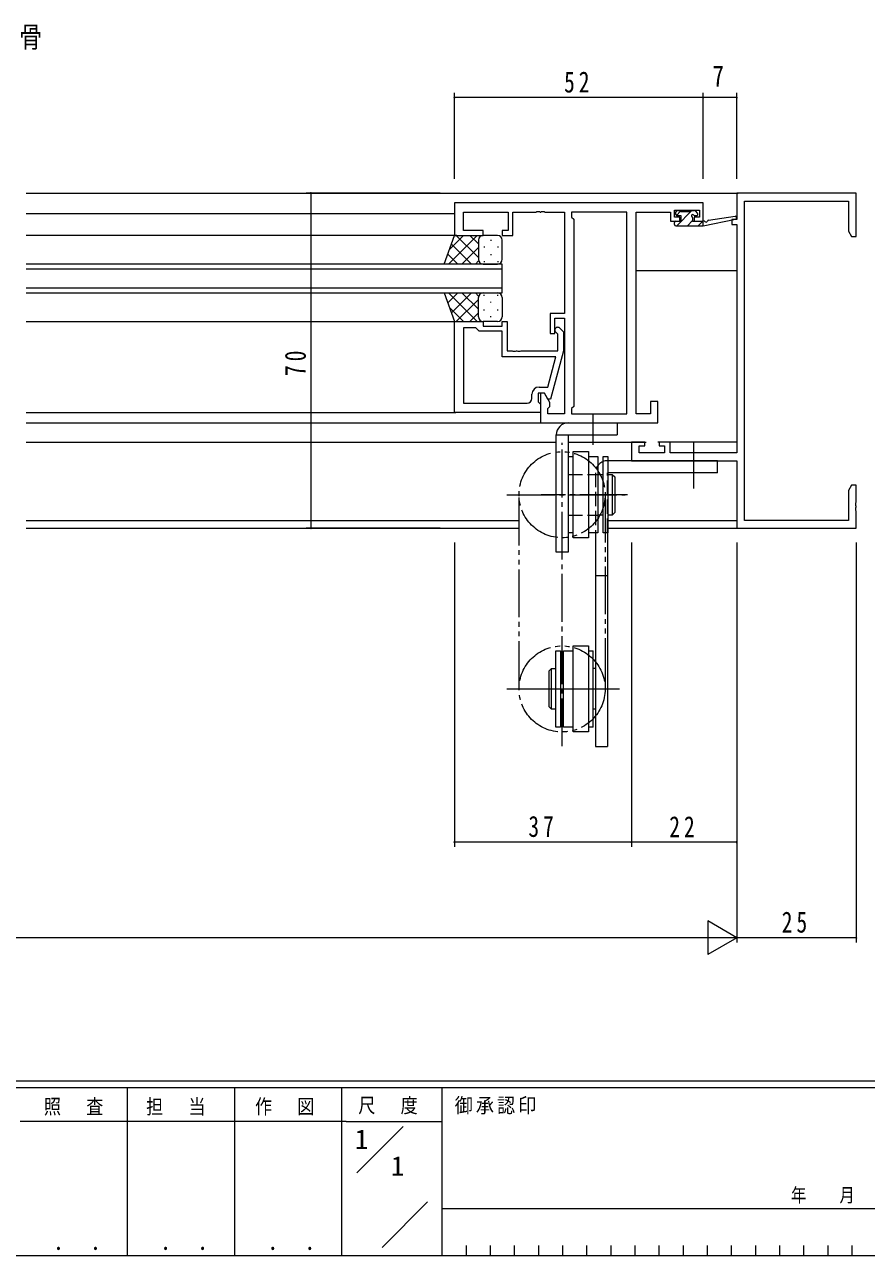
# Model space of a CAD drawing. Units: millimetres on the paper. Extents: x -397 to 397, y -282 to 282.
# Drawn here: x 122.2 to 298.2, y -282.1 to -24.8 of the extents above; entities that cross this region are included whole.
import ezdxf
from ezdxf.enums import TextEntityAlignment as Align

# ---------------------------------------------------------------- set-up
doc = ezdxf.new("R2010")
doc.units = ezdxf.units.MM
for name, pattern in [('USER2', [13, 10, -1, 1, -1]), ('USER3', [15, 10, -1, 1, -1, 1, -1]), ('USER4', [4, 3, -1]), ('USER5', [1.01, 0.01, -1])]:
    doc.linetypes.add(name, pattern=pattern)
for name, color, linetype, lineweight in [('0-1_YKK_ZWAK', 7, 'Continuous', 18), ('0-3_YKK_11', 7, 'Continuous', 18), ('0-4_YKK_12', 2, 'Continuous', 18), ('0-5_YKK_13', 4, 'Continuous', 18), ('0-6_YKK_D', 6, 'Continuous', 18)]:
    doc.layers.add(name, color=color, linetype=linetype, lineweight=lineweight)
doc.layers.add('0-2_USER1', color=7, linetype='Continuous')
doc.styles.add('ＭＳ ゴシック', font='')
doc.styles.get('ＭＳ ゴシック').set_extended_font_data('MS Gothic')

msp = doc.modelspace()

# ---------------------------------------------------------------- linework, layer by layer
at = {"layer": '0-1_YKK_ZWAK'}
for p, q in [((376.092, -245.7), (-393.908, -245.7)), ((338.292, -247.1), (-393.908, -247.1)), ((143.692, -247.1), (143.692, -282.1)), ((166.092, -247.1), (166.092, -282.1)), ((188.492, -247.1), (188.492, -282.1)), ((209.492, -247.1), (209.492, -282.1)), ((189.476, -254.099), (121.292, -254.099)), ((189.476, -254.099), (209.492, -254.099)), ((191.662, -264.836), (201.355, -255.143)), ((196.964, -280.445), (206.488, -270.921)), ((209.492, -272.3), (310.291, -272.3)), ((214.532, -280), (214.532, -282.1)), ((219.572, -280), (219.572, -282.1)), ((224.612, -280), (224.612, -282.1)), ((229.652, -280), (229.652, -282.1)), ((234.692, -280), (234.692, -282.1)), ((239.732, -280), (239.732, -282.1)), ((244.772, -280), (244.772, -282.1)), ((249.812, -280), (249.812, -282.1)), ((254.852, -280), (254.852, -282.1)), ((259.892, -280), (259.892, -282.1)), ((264.932, -280), (264.932, -282.1)), ((269.972, -280), (269.972, -282.1)), ((275.012, -280), (275.012, -282.1)), ((280.052, -280), (280.052, -282.1)), ((285.092, -280), (285.092, -282.1)), ((290.132, -280), (290.132, -282.1)), ((295.172, -280), (295.172, -282.1)), ((-393.908, -282.1), (338.292, -282.1))]:
    msp.add_line(p, q, dxfattribs=at)
at = {"layer": '0-3_YKK_11'}
for p, q in [((271.092, -60.1), (271.092, -65.6)), ((296.092, -60.1), (271.092, -60.1)), ((272.722, -61.73), (294.462, -61.73)), ((272.722, -128.47), (272.722, -61.73)), ((294.462, -61.73), (294.462, -68.009)), ((296.092, -69.1), (296.092, -60.1)), ((212.092, -62.1), (212.092, -68.9)), ((264.092, -62.1), (212.092, -62.1)), ((214.022, -64.03), (223.292, -64.03)), ((214.022, -67.9), (214.022, -64.03)), ((223.292, -64.03), (223.292, -67.9)), ((224.292, -68.9), (224.292, -64.03)), ((235.092, -64.03), (235.092, -85.2)), ((248.162, -64.03), (236.592, -64.03)), ((248.162, -106.17), (248.162, -64.03)), ((248.162, -106.17), (248.162, -64.03)), ((250.092, -64.03), (257.292, -64.03)), ((250.092, -106.17), (250.092, -64.03)), ((257.292, -64.03), (257.292, -64.83)), ((258.092, -65.1), (258.092, -63.6)), ((258.092, -63.6), (263.292, -63.6)), ((263.292, -63.6), (263.292, -65.1)), ((264.092, -65.9), (264.092, -62.1)), ((237.022, -65.53), (237.022, -104.67)), ((262.192, -65.1), (262.192, -65.9)), ((263.292, -65.1), (262.192, -65.1)), ((262.192, -65.9), (264.092, -65.9)), ((271.092, -65.6), (270.092, -65.6)), ((270.092, -65.6), (270.092, -66.6)), ((270.092, -66.6), (271.092, -66.6)), ((271.092, -66.6), (271.092, -114.37)), ((212.092, -68.9), (218.092, -68.9)), ((218.092, -67.9), (214.022, -67.9)), ((218.092, -68.9), (218.092, -67.9)), ((222.092, -68.9), (224.292, -68.9)), ((212.092, -86.9), (218.092, -86.9)), ((212.092, -105.9), (212.092, -86.9)), ((223.092, -86.9), (223.092, -93)), ((235.092, -85.2), (232.092, -85.2)), ((232.092, -85.2), (232.092, -89.4)), ((233.092, -86.2), (235.092, -86.2)), ((233.092, -89.4), (233.092, -86.2)), ((235.092, -86.2), (235.092, -106.17)), ((214.022, -88.2), (214.022, -103.97)), ((214.022, -88.2), (214.022, -103.97)), ((222.092, -88.9), (217.292, -88.9)), ((222.092, -94.3), (222.092, -88.9)), ((232.092, -89.4), (233.092, -89.4)), ((233.692, -89.549), (233.268, -89.124)), ((233.692, -93), (233.692, -89.549)), ((234.116, -88.276), (234.892, -89.051)), ((234.892, -89.051), (234.892, -92.997)), ((233.3, -94.3), (222.092, -94.3)), ((223.092, -93), (224.134, -93)), ((224.134, -93), (224.317, -93.12)), ((231.612, -100.6), (233.3, -94.3)), ((234.892, -92.997), (232.185, -103.1)), ((228.292, -102.97), (228.292, -102.1)), ((229.592, -101.9), (229.592, -103.7)), ((229.792, -100.6), (231.612, -100.6)), ((230.092, -101.9), (230.092, -108.1)), ((230.892, -101.9), (230.092, -101.9)), ((232.022, -103.857), (230.892, -101.9)), ((214.022, -103.97), (227.292, -103.97)), ((254.592, -103.6), (253.092, -103.6)), ((254.592, -108.1), (254.592, -103.6)), ((230.092, -105.9), (212.092, -105.9)), ((235.092, -106.17), (231.592, -106.17)), ((236.592, -106.17), (248.162, -106.17)), ((230.092, -108.1), (254.592, -108.1)), ((249.092, -112.1), (249.092, -116)), ((250.722, -114.37), (250.722, -112.9)), ((255.992, -112.9), (255.992, -114.37)), ((257.192, -114.37), (257.192, -112.1)), ((255.992, -114.37), (250.722, -114.37)), ((271.092, -114.37), (257.192, -114.37)), ((249.092, -116), (271.092, -116)), ((271.092, -116), (271.092, -130.1)), ((295.092, -121.1), (294.462, -122.191)), ((294.462, -122.191), (294.462, -128.47)), ((296.092, -121.1), (295.092, -121.1)), ((295.972, -125.375), (295.972, -124.825)), ((294.462, -128.47), (272.722, -128.47)), ((271.092, -130.1), (296.092, -130.1))]:
    msp.add_line(p, q, dxfattribs=at)
for points in [[(224.292, -64.03), (229.134, -64.03), (229.317, -63.91), (229.867, -63.91), (230.05, -64.03), (230.134, -64.03), (230.317, -63.91), (230.867, -63.91), (231.05, -64.03), (235.092, -64.03)], [(236.592, -64.03), (236.592, -65.1), (237.022, -65.53)], [(257.292, -64.83), (257.292, -65.9), (259.192, -65.9), (259.192, -65.1), (258.092, -65.1)], [(223.292, -67.9), (222.092, -67.9), (222.092, -68.9)], [(294.462, -68.009), (295.092, -69.1), (296.092, -69.1)], [(218.092, -86.9), (218.092, -87.9), (222.092, -87.9), (222.092, -86.9), (223.092, -86.9)], [(217.292, -88.9), (216.792, -88.4), (216.592, -88.2), (214.022, -88.2)], [(224.317, -93.12), (224.867, -93.12), (225.05, -93), (225.134, -93), (225.317, -93.12), (225.867, -93.12), (226.05, -93), (233.692, -93)], [(232.185, -103.1), (231.585, -103.1), (230.892, -101.9), (229.592, -101.9)], [(229.592, -103.7), (229.792, -103.9), (230.092, -104.2), (230.092, -105.9)], [(231.592, -106.17), (231.592, -105.1), (232.022, -104.67), (232.022, -103.857)], [(237.022, -104.67), (236.592, -105.1), (236.592, -106.17)], [(253.092, -103.6), (253.092, -106.17), (250.092, -106.17)], [(250.722, -112.9), (251.892, -112.9), (251.892, -112.1), (249.092, -112.1)], [(257.192, -112.1), (254.892, -112.1), (254.892, -112.9), (255.992, -112.9)], [(295.972, -124.825), (296.092, -124.642), (296.092, -121.1)], [(296.092, -130.1), (296.092, -126.558), (295.972, -126.375), (295.972, -125.825), (296.092, -125.642), (296.092, -125.558), (295.972, -125.375)]]:
    msp.add_lwpolyline(points, dxfattribs=at)
for centre, radius, start, end in [((233.692, -88.7), 0.6, 44.99999, 225.00001), ((229.792, -102.1), 1.5, 90.00001, 179.99999), ((227.292, -102.97), 1, 270.00001, 359.99999)]:
    msp.add_arc(centre, radius, start, end, dxfattribs=at)
at = {"layer": '0-4_YKK_12'}
for p, q in [((122.592, -60.1), (271.392, -60.1)), ((122.592, -64.3), (212.092, -64.3)), ((212.592, -68.9), (122.592, -68.9)), ((222.093, -74.901), (122.592, -74.901)), ((122.592, -75.901), (222.093, -75.901)), ((222.093, -80.901), (222.093, -74.901)), ((271.092, -76.3), (250.092, -76.3)), ((222.093, -79.901), (122.592, -79.901)), ((122.592, -80.901), (222.093, -80.901)), ((122.592, -86.9), (212.592, -86.9)), ((122.592, -105.9), (212.392, -105.9)), ((122.592, -108.1), (230.392, -108.1)), ((122.592, -112.1), (233.392, -112.1)), ((235.892, -112.1), (252.192, -112.1)), ((271.092, -112.1), (254.592, -112.1)), ((122.592, -128.47), (225.592, -128.47)), ((244.194, -128.47), (271.092, -128.47)), ((122.592, -130.1), (225.592, -130.1)), ((244.194, -130.1), (271.392, -130.1))]:
    msp.add_line(p, q, dxfattribs=at)
at = {"layer": '0-5_YKK_13'}
for p, q in [((258.392, -64.5), (258.392, -64)), ((259.377, -63.826), (258.485, -64.718)), ((261.748, -63.7), (258.548, -66.9)), ((258.692, -63.7), (259.192, -63.7)), ((259.392, -63.9), (261.392, -63.9)), ((261.592, -63.7), (262.192, -63.7)), ((262.404, -63.788), (262.904, -64.288)), ((258.092, -66.6), (258.092, -66.2)), ((258.392, -65.9), (259.492, -65.9)), ((261.892, -65.802), (260.793, -66.9)), ((261.892, -65.261), (261.892, -65.9)), ((261.892, -65.9), (264.09, -65.9)), ((262.692, -64.8), (262.353, -64.8)), ((264.038, -65.9), (263.038, -66.9)), ((264.09, -66.9), (270.851, -65.494)), ((264.09, -65.9), (264.177, -65.886)), ((264.09, -66.9), (264.09, -65.9)), ((265.204, -65.727), (270.746, -64.903)), ((209.949, -74.901), (212.092, -68.901)), ((216.824, -68.901), (210.824, -74.901)), ((213.995, -68.901), (211.034, -71.861)), ((212.092, -68.901), (218.092, -68.901)), ((217.092, -73.521), (212.472, -68.901)), ((217.092, -70.692), (215.3, -68.901)), ((221.092, -68.901), (218.092, -68.901)), ((258.392, -66.9), (264.09, -66.9)), ((215.643, -74.901), (211.447, -70.705)), ((217.092, -71.461), (213.652, -74.901)), ((217.092, -69.901), (217.092, -73.501)), ((217.092, -70.301), (217.092, -73.901)), ((218.313, -71.236), (218.313, -71.436)), ((219.728, -69.821), (219.728, -70.021)), ((221.143, -71.236), (221.143, -71.436)), ((222.092, -73.901), (222.092, -69.901)), ((212.815, -74.901), (210.703, -72.789)), ((217.148, -74.232), (216.48, -74.901)), ((218.313, -74.266), (218.313, -74.466)), ((219.728, -72.851), (219.728, -73.051)), ((221.143, -74.266), (221.143, -74.466)), ((218.092, -74.901), (209.949, -74.901)), ((218.092, -74.901), (221.092, -74.901)), ((209.949, -80.901), (212.092, -86.901)), ((209.949, -80.901), (218.092, -80.901)), ((212.815, -80.901), (210.703, -83.012)), ((216.824, -86.901), (210.824, -80.901)), ((215.643, -80.901), (211.447, -85.096)), ((217.092, -82.28), (212.472, -86.901)), ((217.092, -84.34), (213.652, -80.901)), ((217.149, -81.569), (216.48, -80.901)), ((217.092, -85.501), (217.092, -81.901)), ((217.092, -85.901), (217.092, -82.301)), ((218.092, -80.901), (221.092, -80.901)), ((218.313, -81.536), (218.313, -81.336)), ((221.143, -81.536), (221.143, -81.336)), ((222.092, -81.901), (222.092, -85.901)), ((213.995, -86.901), (211.034, -83.94)), ((218.313, -84.566), (218.313, -84.366)), ((219.728, -82.951), (219.728, -82.751)), ((221.143, -84.566), (221.143, -84.366)), ((212.092, -86.901), (218.092, -86.901)), ((217.092, -85.109), (215.3, -86.901)), ((221.092, -86.901), (218.092, -86.901)), ((219.728, -85.981), (219.728, -85.781)), ((233.392, -110.6), (246.092, -110.6)), ((233.392, -135.1), (233.392, -110.6)), ((235.892, -108.1), (246.092, -108.1)), ((235.892, -110.6), (235.892, -135.1)), ((246.092, -108.1), (246.092, -110.6)), ((235.894, -115.1), (236.894, -115.1)), ((236.894, -114.1), (240.094, -114.1)), ((236.894, -132.1), (236.894, -114.1)), ((240.094, -114.1), (240.094, -132.1)), ((240.094, -115.1), (242.094, -115.1)), ((242.094, -115.1), (242.094, -131.1)), ((243.194, -115.1), (244.194, -115.1)), ((243.194, -131.1), (243.194, -115.1)), ((244.194, -115.1), (244.194, -131.1)), ((267.092, -116), (244.194, -116)), ((267.092, -118.5), (267.092, -116)), ((242.094, -118.85), (243.194, -118.85)), ((267.092, -118.5), (244.194, -118.5)), ((244.194, -118.85), (245.094, -118.85)), ((245.094, -118.85), (245.594, -119.35)), ((245.094, -118.85), (245.094, -127.35)), ((245.594, -119.35), (245.594, -126.85)), ((243.194, -127.35), (242.094, -127.35)), ((245.094, -127.35), (244.194, -127.35)), ((245.594, -126.85), (245.094, -127.35)), ((236.894, -131.1), (235.894, -131.1)), ((242.094, -131.1), (240.094, -131.1)), ((241.592, -131.1), (241.592, -175.7)), ((244.194, -131.1), (243.194, -131.1)), ((244.092, -131.1), (244.092, -175.7)), ((240.094, -132.1), (236.894, -132.1)), ((235.892, -135.1), (233.392, -135.1)), ((244.092, -140.069), (241.592, -140.069)), ((233.292, -155.7), (234.292, -155.7)), ((233.292, -171.7), (233.292, -155.7)), ((234.292, -155.7), (234.292, -171.7)), ((234.894, -155.7), (236.894, -155.7)), ((234.894, -171.7), (234.894, -155.7)), ((236.894, -154.7), (240.094, -154.7)), ((236.894, -172.7), (236.894, -154.7)), ((240.094, -154.7), (240.094, -172.7)), ((240.094, -155.7), (241.094, -155.7)), ((241.094, -171.7), (241.094, -155.7)), ((232.392, -167.95), (232.392, -159.45)), ((234.292, -159.45), (234.894, -159.45)), ((241.592, -159.45), (241.094, -159.45)), ((231.892, -167.45), (231.892, -159.95)), ((229.797, -163.7), (246.631, -163.7)), ((232.392, -167.95), (231.892, -167.45)), ((233.292, -167.95), (232.392, -167.95)), ((234.894, -167.95), (234.292, -167.95)), ((241.592, -167.95), (241.094, -167.95)), ((234.292, -171.7), (233.292, -171.7)), ((236.894, -171.7), (234.894, -171.7)), ((241.094, -171.7), (240.094, -171.7)), ((240.094, -172.7), (236.894, -172.7)), ((241.592, -175.7), (244.092, -175.7))]:
    msp.add_line(p, q, dxfattribs=at)
at = {"layer": '0-5_YKK_13', "linetype": 'USER2'}
for p, q in [((241.092, -112.685), (241.092, -106.232)), ((234.592, -175.668), (234.592, -112.266)), ((262.092, -112.278), (262.092, -121.807)), ((223.057, -123.1), (247.808, -123.1)), ((248.303, -123.1), (230.199, -123.1)), ((223.057, -163.7), (246.308, -163.7))]:
    msp.add_line(p, q, dxfattribs=at)
at = {"layer": '0-5_YKK_13', "linetype": 'USER4'}
for p, q in [((235.894, -118.85), (242.094, -118.85)), ((241.592, -118.5), (241.592, -131.1)), ((244.092, -131.1), (244.092, -118.5)), ((235.894, -127.35), (242.094, -127.35))]:
    msp.add_line(p, q, dxfattribs=at)
at = {"layer": '0-5_YKK_13', "linetype": 'USER5'}
msp.add_line((244.092, -118.5), (244.194, -118.5), dxfattribs=at)
at = {"layer": '0-5_YKK_13', "linetype": 'USER3'}
for p, q in [((225.592, -163.7), (225.592, -123.1)), ((243.592, -123.1), (243.592, -163.7))]:
    msp.add_line(p, q, dxfattribs=at)
at = {"layer": '0-5_YKK_13'}
for points in [[(259.492, -65.9), (259.492, -64.8), (258.692, -64.8)], [(231.892, -159.95), (232.392, -159.45), (233.292, -159.45)]]:
    msp.add_lwpolyline(points, dxfattribs=at)
at = {"layer": '0-5_YKK_13', "linetype": 'USER3'}
for centre in [(234.594, -123.1), (234.592, -163.7)]:
    msp.add_circle(centre, 9, dxfattribs=at)
at = {"layer": '0-5_YKK_13'}
for centre, radius, start, end in [((258.692, -64), 0.3, 90, 180), ((259.192, -63.9), 0.2, 0, 90), ((261.592, -63.9), 0.2, 90, 180), ((262.192, -64), 0.3, 45, 90), ((262.692, -64.5), 0.3, 270, 45), ((258.392, -66.2), 0.3, 90, 180), ((258.392, -66.6), 0.3, 180, 270), ((258.692, -64.5), 0.3, 180, 270), ((261.892, -64.8), 0.25, 33.05573, 236.94427), ((261.592, -65.261), 0.3, 0, 56.94427), ((262.353, -64.5), 0.3, 213.05573, 270), ((264.225, -66.182), 0.3, 39.19754, 99.19754), ((264.69, -65.803), 0.3, 219.19754, 338.44936), ((265.248, -66.023), 0.3, 98.44936, 158.44936), ((270.79, -65.2), 0.3, 281.74981, 98.44936), ((218.092, -69.901), 1, 90, 180), ((218.092, -69.901), 1, 90, 180), ((221.092, -69.901), 1, 360, 90), ((218.092, -73.901), 1, 180, 270), ((218.092, -73.901), 1, 180, 270), ((221.092, -73.901), 1, 270, 360), ((218.092, -81.901), 1, 90, 180), ((218.092, -81.901), 1, 90, 180), ((221.092, -81.901), 1, 360, 90), ((218.092, -85.901), 1, 180, 270), ((218.092, -85.901), 1, 180, 270), ((221.092, -85.901), 1, 270, 360), ((235.892, -110.6), 2.5, 90, 180)]:
    msp.add_arc(centre, radius, start, end, dxfattribs=at)
at = {"layer": '0-5_YKK_13', "linetype": 'USER4'}
msp.add_arc((244.092, -118.5), 2.5, 90, 180, dxfattribs=at)
at = {"layer": '0-6_YKK_D'}
for p, q in [((212.092, -57.1), (212.092, -39.1)), ((264.092, -40.1), (212.092, -40.1)), ((264.092, -57.1), (264.092, -39.1)), ((264.092, -57.1), (264.092, -39.1)), ((271.092, -40.1), (264.092, -40.1)), ((271.092, -57.1), (271.092, -39.1)), ((209.092, -60.1), (181.092, -60.1)), ((182.092, -60.1), (182.092, -130.1)), ((209.092, -130.1), (181.092, -130.1)), ((212.092, -133.1), (212.092, -196.7)), ((249.092, -133.1), (249.092, -196.7)), ((249.092, -133.1), (249.092, -196.7)), ((271.092, -133.1), (271.092, -216.7)), ((271.092, -133.1), (271.092, -196.7)), ((271.092, -133.1), (271.092, -216.7)), ((296.092, -133.1), (296.092, -216.7)), ((249.092, -195.7), (212.092, -195.7)), ((271.092, -195.7), (249.092, -195.7)), ((265.03, -212.2), (265.03, -219.2)), ((271.092, -215.7), (265.03, -212.2)), ((264.092, -215.7), (-21.908, -215.7)), ((271.092, -215.7), (258.967, -215.7)), ((271.092, -215.7), (265.03, -219.2)), ((296.092, -215.7), (271.092, -215.7))]:
    msp.add_line(p, q, dxfattribs=at)
for centre, start, end in [((212.092, -40.1), 0, 180), ((212.092, -40.1), 180, 0), ((264.092, -40.1), 0, 180), ((264.092, -40.1), 0, 180), ((264.092, -40.1), 180, 0), ((264.092, -40.1), 180, 0), ((271.092, -40.1), 0, 180), ((271.092, -40.1), 180, 0), ((182.092, -60.1), 90, 270), ((182.092, -60.1), 270, 90), ((182.092, -130.1), 90, 270), ((182.092, -130.1), 270, 90), ((212.092, -195.7), 0, 180), ((212.092, -195.7), 180, 0), ((249.092, -195.7), 0, 180), ((249.092, -195.7), 0, 180), ((249.092, -195.7), 180, 0), ((249.092, -195.7), 180, 0), ((271.092, -195.7), 0, 180), ((271.092, -195.7), 180, 0), ((296.092, -215.7), 0, 180), ((296.092, -215.7), 180, 0)]:
    msp.add_arc(centre, 0.106, start, end, dxfattribs=at)

# ---------------------------------------------------------------- texts
at = {"layer": '0-1_YKK_ZWAK', "attachment_point": 7, "style": 'ＭＳ ゴシック'}
for s, insert, char_height in [('\\T1.24;\\W0.85;照\\~\\~査', (126.281, -252.88), 3.079), ('\\T1.24;\\W0.85;担\\~\\~当', (147.646, -252.88), 3.079), ('\\T1.24;\\W0.85;作\\~\\~図', (170.412, -252.862), 3.079), ('\\T1.24;\\W0.85;尺\\~\\~度', (192.004, -252.637), 3.079), ('\\T1.17;\\W0.9;御承認印', (212.159, -252.633), 3.079), ('\\T1.28;\\W0.8;年\\~\\~\\~月\\~\\~\\~日', (282.468, -271.269), 2.903), ('\\T1.24;\\W0.85;\\~．\\~．', (125.747, -281.046), 3.592), ('\\T1.24;\\W0.85;\\~．\\~．', (148.147, -281.046), 3.592), ('\\T1.24;\\W0.85;\\~．\\~．', (170.547, -281.046), 3.592)]:
    msp.add_mtext(s, dxfattribs=dict(at, insert=insert, char_height=char_height))
at = {"layer": '0-2_USER1', "style": 'ＭＳ ゴシック'}
for p in [(191.292, -261.099), (198.825, -266.699)]:
    msp.add_text('1', height=4.106, dxfattribs=at).set_placement(p, align=Align.BOTTOM_LEFT)
at = {"layer": '0-2_USER1', "insert": (109.912, -30.103), "char_height": 4.399, "attachment_point": 7, "style": 'ＭＳ ゴシック'}
msp.add_mtext('\\T1.17;\\W0.8;たて骨', dxfattribs=at)
at = {"layer": '0-6_YKK_D', "color": 7, "style": 'ＭＳ ゴシック', "width": 0.8}
msp.add_text('7', height=4.399, dxfattribs=at).set_placement((266.05, -39.1), align=Align.BOTTOM_LEFT)
at = {"layer": '0-6_YKK_D', "color": 7, "char_height": 4.399, "attachment_point": 7, "style": 'ＭＳ ゴシック'}
for s, insert in [('\\T1.37;\\W0.75;52', (235.01, -39.1)), ('\\T1.37;\\W0.75;37', (227.546, -194.7)), ('\\T1.37;\\W0.75;22', (256.997, -194.7)), ('\\T1.37;\\W0.75;25', (280.51, -214.7))]:
    msp.add_mtext(s, dxfattribs=dict(at, insert=insert))
at = {"layer": '0-6_YKK_D', "color": 7, "insert": (181.092, -98.292), "char_height": 4.399, "attachment_point": 7, "rotation": 90, "style": 'ＭＳ ゴシック'}
msp.add_mtext('\\T1.37;\\W0.75;70', dxfattribs=at)

doc.saveas('drawing.dxf')
